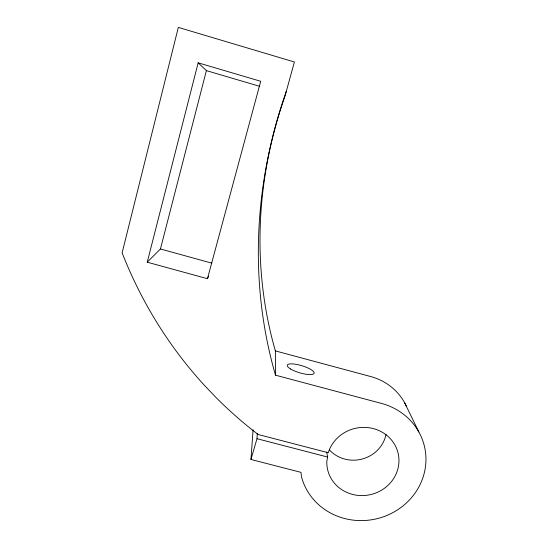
<?xml version="1.0" encoding="UTF-8"?>
<svg xmlns="http://www.w3.org/2000/svg" width="548" height="548" viewBox="0 0 548 548"><rect width="100%" height="100%" fill="white"/><g stroke="black" fill="none" stroke-linecap="round" stroke-linejoin="round"><path stroke-width="0.82" d="M326.718 451.99L327.553 457.025L326.8 461.601A36.189 33.997 -12.7 0 0 377.353 492.351A36.189 33.997 -12.7 0 0 386.724 435.29A36.189 33.997 -12.7 0 0 328.259 452.744L258.211 434.516A461.156 432.797 -61.9 0 1 216.152 397.649L203.164 383.997A461.156 432.797 -61.9 0 1 122.122 252.861L178.326 27.4L294.399 61.999L284.987 96.133A433.016 395.471 -47.2 0 0 275.37 350.905L275.486 375.175L381.429 403.41A63.335 59.506 -12.7 0 1 406.212 503.146A63.335 59.506 -12.7 0 1 301.523 476.911L300.968 472.349L250.95 459.464L256.998 438.695L257.286 433.646M250.95 459.464L253.087 429.783M147.241 262.191L198.157 62.821L260.711 81.282L207.459 278.699L147.241 262.191L160.441 248.97L206.384 70.617L198.157 62.821M207.459 278.699L208.493 276.473M256.998 438.695L327.553 457.025M275.37 350.905L370.701 376.545A57.067 54.06 -12.9 0 1 406.376 406.239M160.441 248.97L211.912 263.177M206.384 70.617L259.704 86.331M404.499 402.513L418.864 432.023M275.486 375.175A484.685 437.879 -46.6 0 1 286.268 91.468M386.032 434.475A32.606 30.887 -12.9 0 1 362.413 458.977A32.606 30.887 -12.9 0 1 329.451 449.956M290.639 369.003A14.008 3.706 16.7 0 0 313.47 373.983A14.008 3.706 16.7 0 0 297.968 364.694A14.008 3.706 16.7 0 0 290.639 369.003"/></g></svg>
